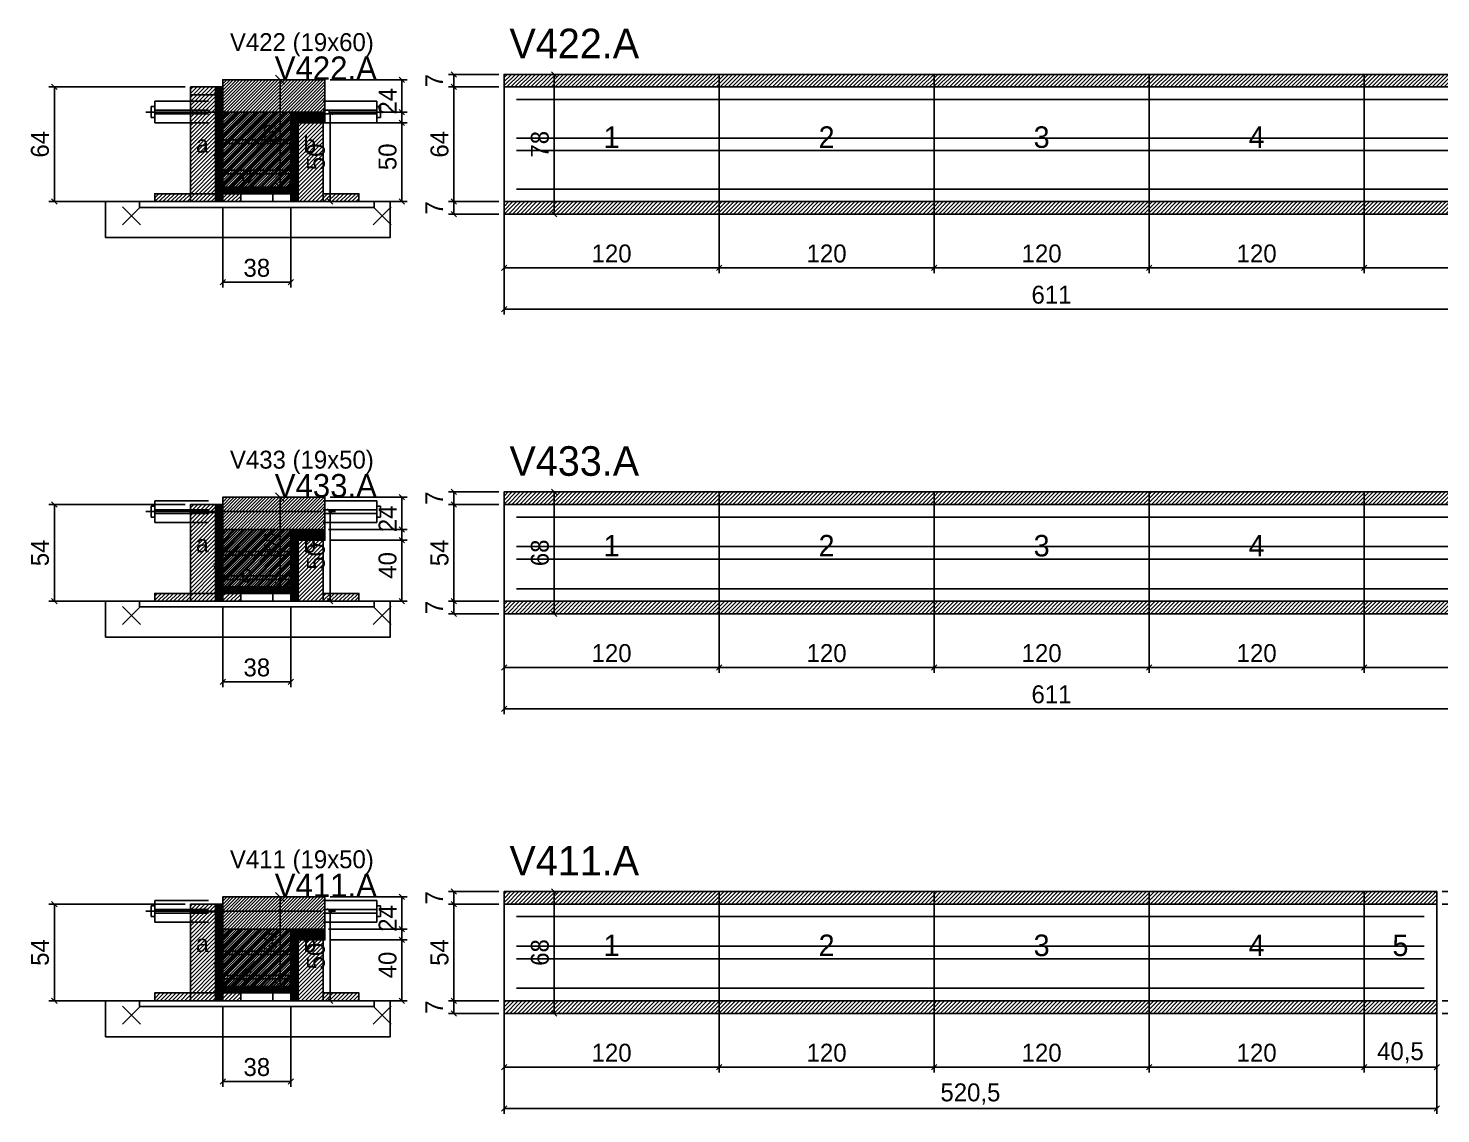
# Model space of a CAD drawing. Extents: x -9000 to 3070, y -11287 to 1250.
# Drawn here: x -69 to 720, y -5702 to -5096 of the extents above; entities that cross this region are included whole.
import ezdxf
from ezdxf.enums import TextEntityAlignment as Align

# ---------------------------------------------------------------- set-up
doc = ezdxf.new("R2010")
doc.units = 0
for name, color, linetype in [('5', 5, 'Continuous'), ('BARRA_ANCORAGEM', 126, 'Continuous'), ('barrote', 126, 'Continuous'), ('CONCRETO', 251, 'Continuous'), ('COTA', 241, 'Continuous'), ('Cota Seção (2x)', 241, 'Continuous'), ('detalhes', 7, 'Continuous'), ('Hachura', 251, 'Continuous'), ('HACHURACONCRETO', 251, 'Continuous'), ('Madeira', 126, 'Continuous'), ('NOMENCLATURA', 7, 'Continuous'), ('Painéis', 200, 'Continuous'), ('presilha', 224, 'Continuous'), ('SARR_2.2x7', 40, 'Continuous'), ('SARRAFO_2_2X7', 40, 'Continuous'), ('SCO-___-LAJ', 224, 'Continuous'), ('TENSOR', 224, 'Continuous'), ('Texto Seção', 7, 'Continuous')]:
    doc.layers.add(name, color=color, linetype=linetype)
doc.dimstyles.new('PAINEL', dxfattribs={"dimtxt": 10, "dimasz": 3, "dimexe": 3, "dimexo": 3, "dimgap": 3, "dimtad": 1, "dimblk": 'OBLIQUE', "dimblk1": 'OBLIQUE', "dimcen": 2.5, "dimclrd": 4, "dimclre": 4, "dimclrt": 240, "dimazin": 3, "dimtfac": 1, "dimtmove": 0, "dimatfit": 3})
doc.dimstyles.new('SECAO2X', dxfattribs={"dimtxt": 7, "dimasz": 5, "dimexe": 3, "dimexo": 3, "dimgap": 2, "dimtad": 3, "dimblk": 'OBLIQUE', "dimblk1": 'OBLIQUE', "dimcen": 2.5, "dimclrd": 4, "dimclre": 4, "dimclrt": 1, "dimazin": 3, "dimtfac": 1, "dimtmove": 0, "dimatfit": 3})

# ---------------------------------------------------------------- blocks, each defined once
blk = doc.blocks.new('PAR_ESQ')
for p, q in [((-1, -1), (1, 1)), ((-1, 1), (1, -1))]:
    blk.add_line(p, q)
blk = doc.blocks.new('PAR_FUNDO_ESQ')
for p, q in [((-1, -1), (1, 1)), ((-1, 1), (1, -1))]:
    blk.add_line(p, q)
blk = doc.blocks.new('PAR_FUNDO_DIR')
for p, q in [((-1, -1), (1, 1)), ((-1, 1), (1, -1))]:
    blk.add_line(p, q)
blk = doc.blocks.new('par_int_esq')
for p, q in [((-1, -1), (1, 1)), ((-1, 1), (1, -1))]:
    blk.add_line(p, q)
blk = doc.blocks.new('par_int_dir')
for p, q in [((-1, -1), (1, 1)), ((-1, 1), (1, -1))]:
    blk.add_line(p, q)
blk = doc.blocks.new('_OBLIQUE')
at = {"color": 0, "linetype": 'BYBLOCK'}
blk.add_line((-0.5, -0.5), (0.5, 0.5), dxfattribs=at)

msp = doc.modelspace()

# ---------------------------------------------------------------- hatches: boundary and pattern name
at = {"layer": 'COTA'}
h = msp.add_hatch(dxfattribs=at)
h.set_pattern_fill('ANSI31', scale=0.5)
h.paths.add_polyline_path([(197, -5129), (317, -5129), (317, -5122), (197, -5122)])
h = msp.add_hatch(dxfattribs=at)
h.set_pattern_fill('ANSI31', scale=0.5)
h.paths.add_polyline_path([(317, -5129), (437, -5129), (437, -5122), (317, -5122)])
h = msp.add_hatch(dxfattribs=at)
h.set_pattern_fill('ANSI31', scale=0.5)
h.paths.add_polyline_path([(437, -5129), (557, -5129), (557, -5122), (437, -5122)])
h = msp.add_hatch(dxfattribs=at)
h.set_pattern_fill('ANSI31', scale=0.5)
h.paths.add_polyline_path([(557, -5129), (677, -5129), (677, -5122), (557, -5122)])
h = msp.add_hatch(dxfattribs=at)
h.set_pattern_fill('ANSI31', scale=0.5)
h.paths.add_polyline_path([(677, -5129), (797, -5129), (797, -5122), (677, -5122)])
h = msp.add_hatch(dxfattribs=at)
h.set_pattern_fill('ANSI31', scale=0.4)
h.paths.add_polyline_path([(40, -5185), (40, -5125), (97, -5125), (97, -5149), (78, -5149), (78, -5185)])
h = msp.add_hatch(dxfattribs=at)
h.set_pattern_fill('ANSI31', scale=0.5)
h.paths.add_polyline_path([(197, -5200), (317, -5200), (317, -5193), (197, -5193)])
h = msp.add_hatch(dxfattribs=at)
h.set_pattern_fill('ANSI31', scale=0.5)
h.paths.add_polyline_path([(317, -5200), (437, -5200), (437, -5193), (317, -5193)])
h = msp.add_hatch(dxfattribs=at)
h.set_pattern_fill('ANSI31', scale=0.5)
h.paths.add_polyline_path([(437, -5200), (557, -5200), (557, -5193), (437, -5193)])
h = msp.add_hatch(dxfattribs=at)
h.set_pattern_fill('ANSI31', scale=0.5)
h.paths.add_polyline_path([(557, -5200), (677, -5200), (677, -5193), (557, -5193)])
h = msp.add_hatch(dxfattribs=at)
h.set_pattern_fill('ANSI31', scale=0.5)
h.paths.add_polyline_path([(677, -5200), (797, -5200), (797, -5193), (677, -5193)])
h = msp.add_hatch(dxfattribs=at)
h.set_pattern_fill('ANSI31', scale=0.4)
h.paths.add_polyline_path([(40, -5408), (40, -5358), (97, -5358), (97, -5382), (78, -5382), (78, -5408)])
h = msp.add_hatch(dxfattribs=at)
h.set_pattern_fill('ANSI31', scale=0.5)
h.paths.add_polyline_path([(197, -5362), (317, -5362), (317, -5355), (197, -5355)])
h = msp.add_hatch(dxfattribs=at)
h.set_pattern_fill('ANSI31', scale=0.5)
h.paths.add_polyline_path([(317, -5362), (437, -5362), (437, -5355), (317, -5355)])
h = msp.add_hatch(dxfattribs=at)
h.set_pattern_fill('ANSI31', scale=0.5)
h.paths.add_polyline_path([(437, -5362), (557, -5362), (557, -5355), (437, -5355)])
h = msp.add_hatch(dxfattribs=at)
h.set_pattern_fill('ANSI31', scale=0.5)
h.paths.add_polyline_path([(557, -5362), (677, -5362), (677, -5355), (557, -5355)])
h = msp.add_hatch(dxfattribs=at)
h.set_pattern_fill('ANSI31', scale=0.5)
h.paths.add_polyline_path([(677, -5362), (797, -5362), (797, -5355), (677, -5355)])
h = msp.add_hatch(dxfattribs=at)
h.set_pattern_fill('ANSI31', scale=0.5)
h.paths.add_polyline_path([(197, -5423), (317, -5423), (317, -5416), (197, -5416)])
h = msp.add_hatch(dxfattribs=at)
h.set_pattern_fill('ANSI31', scale=0.5)
h.paths.add_polyline_path([(317, -5423), (437, -5423), (437, -5416), (317, -5416)])
h = msp.add_hatch(dxfattribs=at)
h.set_pattern_fill('ANSI31', scale=0.5)
h.paths.add_polyline_path([(437, -5423), (557, -5423), (557, -5416), (437, -5416)])
h = msp.add_hatch(dxfattribs=at)
h.set_pattern_fill('ANSI31', scale=0.5)
h.paths.add_polyline_path([(557, -5423), (677, -5423), (677, -5416), (557, -5416)])
h = msp.add_hatch(dxfattribs=at)
h.set_pattern_fill('ANSI31', scale=0.5)
h.paths.add_polyline_path([(677, -5423), (797, -5423), (797, -5416), (677, -5416)])
h = msp.add_hatch(dxfattribs=at)
h.set_pattern_fill('ANSI31', scale=0.4)
h.paths.add_polyline_path([(40, -5631), (40, -5581), (97, -5581), (97, -5605), (78, -5605), (78, -5631)])
h = msp.add_hatch(dxfattribs=at)
h.set_pattern_fill('ANSI31', scale=0.5)
h.paths.add_polyline_path([(197, -5585), (317, -5585), (317, -5578), (197, -5578)])
h = msp.add_hatch(dxfattribs=at)
h.set_pattern_fill('ANSI31', scale=0.5)
h.paths.add_polyline_path([(317, -5585), (437, -5585), (437, -5578), (317, -5578)])
h = msp.add_hatch(dxfattribs=at)
h.set_pattern_fill('ANSI31', scale=0.5)
h.paths.add_polyline_path([(437, -5585), (557, -5585), (557, -5578), (437, -5578)])
h = msp.add_hatch(dxfattribs=at)
h.set_pattern_fill('ANSI31', scale=0.5)
h.paths.add_polyline_path([(557, -5585), (677, -5585), (677, -5578), (557, -5578)])
h = msp.add_hatch(dxfattribs=at)
h.set_pattern_fill('ANSI31', scale=0.5)
h.paths.add_polyline_path([(677, -5585), (717.5, -5585), (717.5, -5578), (677, -5578)])
h = msp.add_hatch(dxfattribs=at)
h.set_pattern_fill('ANSI31', scale=0.5)
h.paths.add_polyline_path([(197, -5646), (317, -5646), (317, -5639), (197, -5639)])
h = msp.add_hatch(dxfattribs=at)
h.set_pattern_fill('ANSI31', scale=0.5)
h.paths.add_polyline_path([(317, -5646), (437, -5646), (437, -5639), (317, -5639)])
h = msp.add_hatch(dxfattribs=at)
h.set_pattern_fill('ANSI31', scale=0.5)
h.paths.add_polyline_path([(437, -5646), (557, -5646), (557, -5639), (437, -5639)])
h = msp.add_hatch(dxfattribs=at)
h.set_pattern_fill('ANSI31', scale=0.5)
h.paths.add_polyline_path([(557, -5646), (677, -5646), (677, -5639), (557, -5639)])
h = msp.add_hatch(dxfattribs=at)
h.set_pattern_fill('ANSI31', scale=0.5)
h.paths.add_polyline_path([(677, -5646), (717.5, -5646), (717.5, -5639), (677, -5639)])
at = {"layer": 'Hachura'}
h = msp.add_hatch(dxfattribs=at)
h.set_pattern_fill('ANSI31', scale=0.5)
h.paths.add_polyline_path([(22, -5193), (36, -5193), (36, -5129), (22, -5129)])
h = msp.add_hatch(dxfattribs=at)
h.set_pattern_fill('ANSI31', scale=0.5)
h.paths.add_polyline_path([(22, -5133.4), (36, -5133.4), (36, -5129), (22, -5129)])
h = msp.add_hatch(dxfattribs=at)
h.set_pattern_fill('SOLID')
h.paths.add_polyline_path([(36, -5193), (40, -5193), (40, -5129), (36, -5129)])
h = msp.add_hatch(dxfattribs=at)
h.set_pattern_fill('SOLID')
h.paths.add_polyline_path([(78, -5193), (82, -5193), (82, -5143), (78, -5143)])
h = msp.add_hatch(dxfattribs=at)
h.set_pattern_fill('SOLID')
h.paths.add_polyline_path([(78, -5143), (97, -5143), (97, -5149), (78, -5149)])
h = msp.add_hatch(dxfattribs=at)
h.set_pattern_fill('ANSI31', scale=0.5)
h.paths.add_polyline_path([(82, -5193), (96, -5193), (96, -5143), (82, -5143)])
h = msp.add_hatch(dxfattribs=at)
h.set_pattern_fill('ANSI31', scale=0.5)
h.paths.add_polyline_path([(82, -5147.4), (96, -5147.4), (96, -5143), (82, -5143)])
h = msp.add_hatch(dxfattribs=at)
h.set_pattern_fill('SOLID')
h.paths.add_polyline_path([(40, -5188.6), (78, -5188.6), (78, -5185), (40, -5185)])
h = msp.add_hatch(dxfattribs=at)
h.set_pattern_fill('ANSI31', scale=0.5)
h.paths.add_polyline_path([(2, -5193), (22, -5193), (22, -5188.6), (2, -5188.6)])
h = msp.add_hatch(dxfattribs=at)
h.set_pattern_fill('ANSI31', scale=0.5)
h.paths.add_polyline_path([(40, -5193), (50, -5193), (50, -5188.6), (40, -5188.6)])
h = msp.add_hatch(dxfattribs=at)
h.set_pattern_fill('ANSI31', scale=0.5)
h.paths.add_polyline_path([(96, -5193), (116, -5193), (116, -5188.6), (96, -5188.6)])
h = msp.add_hatch(dxfattribs=at)
h.set_pattern_fill('ANSI31', scale=0.5)
h.paths.add_polyline_path([(22, -5416), (36, -5416), (36, -5362), (22, -5362)])
h = msp.add_hatch(dxfattribs=at)
h.set_pattern_fill('ANSI31', scale=0.5)
h.paths.add_polyline_path([(22, -5366.4), (36, -5366.4), (36, -5362), (22, -5362)])
h = msp.add_hatch(dxfattribs=at)
h.set_pattern_fill('SOLID')
h.paths.add_polyline_path([(36, -5416), (40, -5416), (40, -5362), (36, -5362)])
h = msp.add_hatch(dxfattribs=at)
h.set_pattern_fill('SOLID')
h.paths.add_polyline_path([(78, -5416), (82, -5416), (82, -5376), (78, -5376)])
h = msp.add_hatch(dxfattribs=at)
h.set_pattern_fill('SOLID')
h.paths.add_polyline_path([(78, -5376), (97, -5376), (97, -5382), (78, -5382)])
h = msp.add_hatch(dxfattribs=at)
h.set_pattern_fill('ANSI31', scale=0.5)
h.paths.add_polyline_path([(82, -5416), (96, -5416), (96, -5376), (82, -5376)])
h = msp.add_hatch(dxfattribs=at)
h.set_pattern_fill('ANSI31', scale=0.5)
h.paths.add_polyline_path([(82, -5380.4), (96, -5380.4), (96, -5376), (82, -5376)])
h = msp.add_hatch(dxfattribs=at)
h.set_pattern_fill('ANSI31', scale=0.5)
h.paths.add_polyline_path([(2, -5416), (22, -5416), (22, -5411.6), (2, -5411.6)])
h = msp.add_hatch(dxfattribs=at)
h.set_pattern_fill('SOLID')
h.paths.add_polyline_path([(40, -5411.6), (78, -5411.6), (78, -5408), (40, -5408)])
h = msp.add_hatch(dxfattribs=at)
h.set_pattern_fill('ANSI31', scale=0.5)
h.paths.add_polyline_path([(40, -5416), (50, -5416), (50, -5411.6), (40, -5411.6)])
h = msp.add_hatch(dxfattribs=at)
h.set_pattern_fill('ANSI31', scale=0.5)
h.paths.add_polyline_path([(96, -5416), (116, -5416), (116, -5411.6), (96, -5411.6)])
h = msp.add_hatch(dxfattribs=at)
h.set_pattern_fill('ANSI31', scale=0.5)
h.paths.add_polyline_path([(22, -5639), (36, -5639), (36, -5585), (22, -5585)])
h = msp.add_hatch(dxfattribs=at)
h.set_pattern_fill('ANSI31', scale=0.5)
h.paths.add_polyline_path([(22, -5589.4), (36, -5589.4), (36, -5585), (22, -5585)])
h = msp.add_hatch(dxfattribs=at)
h.set_pattern_fill('SOLID')
h.paths.add_polyline_path([(36, -5639), (40, -5639), (40, -5585), (36, -5585)])
h = msp.add_hatch(dxfattribs=at)
h.set_pattern_fill('SOLID')
h.paths.add_polyline_path([(78, -5639), (82, -5639), (82, -5599), (78, -5599)])
h = msp.add_hatch(dxfattribs=at)
h.set_pattern_fill('SOLID')
h.paths.add_polyline_path([(78, -5599), (97, -5599), (97, -5605), (78, -5605)])
h = msp.add_hatch(dxfattribs=at)
h.set_pattern_fill('ANSI31', scale=0.5)
h.paths.add_polyline_path([(82, -5639), (96, -5639), (96, -5599), (82, -5599)])
h = msp.add_hatch(dxfattribs=at)
h.set_pattern_fill('ANSI31', scale=0.5)
h.paths.add_polyline_path([(82, -5603.4), (96, -5603.4), (96, -5599), (82, -5599)])
h = msp.add_hatch(dxfattribs=at)
h.set_pattern_fill('ANSI31', scale=0.5)
h.paths.add_polyline_path([(2, -5639), (22, -5639), (22, -5634.6), (2, -5634.6)])
h = msp.add_hatch(dxfattribs=at)
h.set_pattern_fill('SOLID')
h.paths.add_polyline_path([(40, -5634.6), (78, -5634.6), (78, -5631), (40, -5631)])
h = msp.add_hatch(dxfattribs=at)
h.set_pattern_fill('ANSI31', scale=0.5)
h.paths.add_polyline_path([(40, -5639), (50, -5639), (50, -5634.6), (40, -5634.6)])
h = msp.add_hatch(dxfattribs=at)
h.set_pattern_fill('ANSI31', scale=0.5)
h.paths.add_polyline_path([(96, -5639), (116, -5639), (116, -5634.6), (96, -5634.6)])
at = {"layer": 'HACHURACONCRETO'}
h = msp.add_hatch(dxfattribs=at)
h.set_pattern_fill('ANSI31', scale=0.3)
h.paths.add_polyline_path([(40, -5188.6), (78, -5188.6), (78, -5143), (40, -5143)])
h = msp.add_hatch(dxfattribs=at)
h.set_pattern_fill('ANSI31', scale=0.3)
h.paths.add_polyline_path([(40, -5411.6), (78, -5411.6), (78, -5376), (40, -5376)])
h = msp.add_hatch(dxfattribs=at)
h.set_pattern_fill('ANSI31', scale=0.3)
h.paths.add_polyline_path([(40, -5634.6), (78, -5634.6), (78, -5599), (40, -5599)])

# ---------------------------------------------------------------- linework, layer by layer
for p, q in [((2, -5137), (32, -5137)), ((2, -5137), (2, -5149)), ((96, -5137), (126, -5137)), ((126, -5137), (126, -5149)), ((0, -5140), (0, -5146)), ((2, -5140), (0, -5140)), ((2, -5146), (0, -5146)), ((2, -5142), (32, -5142)), ((2, -5144), (32, -5144)), ((96, -5142), (126, -5142)), ((96, -5144), (126, -5144)), ((126, -5140), (128, -5140)), ((126, -5146), (128, -5146)), ((128, -5140), (128, -5146)), ((2, -5149), (32, -5149)), ((96, -5149), (126, -5149)), ((2, -5360), (32, -5360)), ((2, -5360), (2, -5372)), ((96, -5360), (126, -5360)), ((126, -5360), (126, -5372)), ((0, -5363), (0, -5369)), ((2, -5363), (0, -5363)), ((2, -5365), (32, -5365)), ((2, -5367), (32, -5367)), ((96, -5365), (126, -5365)), ((96, -5367), (126, -5367)), ((126, -5363), (128, -5363)), ((128, -5363), (128, -5369)), ((2, -5369), (0, -5369)), ((2, -5372), (32, -5372)), ((96, -5372), (126, -5372)), ((126, -5369), (128, -5369)), ((0, -5586), (0, -5592)), ((2, -5586), (0, -5586)), ((2, -5583), (32, -5583)), ((2, -5583), (2, -5595)), ((2, -5588), (32, -5588)), ((96, -5583), (126, -5583)), ((96, -5588), (126, -5588)), ((126, -5583), (126, -5595)), ((126, -5586), (128, -5586)), ((128, -5586), (128, -5592)), ((2, -5592), (0, -5592)), ((2, -5590), (32, -5590)), ((2, -5595), (32, -5595)), ((96, -5590), (126, -5590)), ((96, -5595), (126, -5595)), ((126, -5592), (128, -5592))]:
    msp.add_line(p, q)
at = {"layer": 'BARRA_ANCORAGEM'}
for p, q in [((40, -5158.5), (78, -5158.5)), ((40, -5160.5), (40, -5158.5)), ((40, -5160.5), (78, -5160.5)), ((78, -5160.5), (78, -5158.5)), ((40, -5175.5), (78, -5175.5)), ((40, -5177.5), (40, -5175.5)), ((40, -5177.5), (78, -5177.5)), ((78, -5177.5), (78, -5175.5)), ((40, -5388.2), (78, -5388.2)), ((40, -5390.2), (40, -5388.2)), ((40, -5390.2), (78, -5390.2)), ((78, -5390.2), (78, -5388.2)), ((40, -5401.8), (78, -5401.8)), ((40, -5403.8), (40, -5401.8)), ((40, -5403.8), (78, -5403.8)), ((78, -5403.8), (78, -5401.8)), ((40, -5611.2), (78, -5611.2)), ((40, -5613.2), (40, -5611.2)), ((78, -5613.2), (78, -5611.2)), ((40, -5613.2), (78, -5613.2)), ((40, -5624.8), (78, -5624.8)), ((40, -5626.8), (40, -5624.8)), ((40, -5626.8), (78, -5626.8)), ((78, -5626.8), (78, -5624.8))]:
    msp.add_line(p, q, dxfattribs=at)
at = {"layer": 'barrote'}
for points in [[(-25.5, -5213), (133.5, -5213), (133.5, -5193), (-25.5, -5193)], [(-25.5, -5436), (133.5, -5436), (133.5, -5416), (-25.5, -5416)], [(-25.5, -5659), (133.5, -5659), (133.5, -5639), (-25.5, -5639)]]:
    msp.add_lwpolyline(points, close=True, dxfattribs=at)
at = {"layer": 'CONCRETO'}
for points in [[(40, -5185), (40, -5125), (97, -5125), (97, -5149), (78, -5149), (78, -5185)], [(40, -5408), (40, -5358), (97, -5358), (97, -5382), (78, -5382), (78, -5408)], [(40, -5631), (40, -5581), (97, -5581), (97, -5605), (78, -5605), (78, -5631)]]:
    msp.add_lwpolyline(points, close=True, dxfattribs=at)
at = {"layer": 'HACHURACONCRETO'}
for points in [[(40, -5188.6), (78, -5188.6), (78, -5143), (40, -5143)], [(40, -5411.6), (78, -5411.6), (78, -5376), (40, -5376)], [(40, -5634.6), (78, -5634.6), (78, -5599), (40, -5599)]]:
    msp.add_lwpolyline(points, close=True, dxfattribs=at)
at = {"layer": 'Madeira'}
for points in [[(22, -5193), (36, -5193), (36, -5129), (22, -5129)], [(22, -5133.4), (36, -5133.4), (36, -5129), (22, -5129)], [(82, -5193), (96, -5193), (96, -5143), (82, -5143)], [(82, -5147.4), (96, -5147.4), (96, -5143), (82, -5143)], [(2, -5193), (22, -5193), (22, -5188.6), (2, -5188.6)], [(22, -5193), (36, -5193), (36, -5188.6), (22, -5188.6)], [(40, -5193), (50, -5193), (50, -5188.6), (40, -5188.6)], [(68, -5193), (78, -5193), (78, -5188.6), (68, -5188.6)], [(96, -5193), (116, -5193), (116, -5188.6), (96, -5188.6)], [(22, -5416), (36, -5416), (36, -5362), (22, -5362)], [(22, -5366.4), (36, -5366.4), (36, -5362), (22, -5362)], [(82, -5416), (96, -5416), (96, -5376), (82, -5376)], [(82, -5380.4), (96, -5380.4), (96, -5376), (82, -5376)], [(2, -5416), (22, -5416), (22, -5411.6), (2, -5411.6)], [(22, -5416), (36, -5416), (36, -5411.6), (22, -5411.6)], [(40, -5416), (50, -5416), (50, -5411.6), (40, -5411.6)], [(68, -5416), (78, -5416), (78, -5411.6), (68, -5411.6)], [(96, -5416), (116, -5416), (116, -5411.6), (96, -5411.6)], [(22, -5639), (36, -5639), (36, -5585), (22, -5585)], [(22, -5589.4), (36, -5589.4), (36, -5585), (22, -5585)], [(82, -5639), (96, -5639), (96, -5599), (82, -5599)], [(82, -5603.4), (96, -5603.4), (96, -5599), (82, -5599)], [(2, -5639), (22, -5639), (22, -5634.6), (2, -5634.6)], [(22, -5639), (36, -5639), (36, -5634.6), (22, -5634.6)], [(40, -5639), (50, -5639), (50, -5634.6), (40, -5634.6)], [(68, -5639), (78, -5639), (78, -5634.6), (68, -5634.6)], [(96, -5639), (116, -5639), (116, -5634.6), (96, -5634.6)]]:
    msp.add_lwpolyline(points, close=True, dxfattribs=at)
at = {"layer": 'Painéis'}
for p, q in [((197, -5129), (317, -5129)), ((197, -5193), (197, -5129)), ((317, -5193), (317, -5129)), ((317, -5193), (317, -5129)), ((317, -5129), (437, -5129)), ((317, -5193), (317, -5129)), ((437, -5193), (437, -5129)), ((437, -5193), (437, -5129)), ((437, -5129), (557, -5129)), ((437, -5193), (437, -5129)), ((557, -5193), (557, -5129)), ((557, -5193), (557, -5129)), ((557, -5129), (677, -5129)), ((557, -5193), (557, -5129)), ((677, -5193), (677, -5129)), ((677, -5193), (677, -5129)), ((677, -5129), (797, -5129)), ((677, -5193), (677, -5129)), ((197, -5193), (317, -5193)), ((317, -5193), (437, -5193)), ((437, -5193), (557, -5193)), ((557, -5193), (677, -5193)), ((677, -5193), (797, -5193)), ((197, -5362), (317, -5362)), ((197, -5416), (197, -5362)), ((317, -5416), (317, -5362)), ((317, -5416), (317, -5362)), ((317, -5362), (437, -5362)), ((317, -5416), (317, -5362)), ((437, -5416), (437, -5362)), ((437, -5416), (437, -5362)), ((437, -5362), (557, -5362)), ((437, -5416), (437, -5362)), ((557, -5416), (557, -5362)), ((557, -5416), (557, -5362)), ((557, -5362), (677, -5362)), ((557, -5416), (557, -5362)), ((677, -5416), (677, -5362)), ((677, -5416), (677, -5362)), ((677, -5362), (797, -5362)), ((677, -5416), (677, -5362)), ((197, -5416), (317, -5416)), ((317, -5416), (437, -5416)), ((437, -5416), (557, -5416)), ((557, -5416), (677, -5416)), ((677, -5416), (797, -5416)), ((197, -5585), (317, -5585)), ((197, -5639), (197, -5585)), ((317, -5639), (317, -5585)), ((317, -5639), (317, -5585)), ((317, -5585), (437, -5585)), ((317, -5639), (317, -5585)), ((437, -5639), (437, -5585)), ((437, -5639), (437, -5585)), ((437, -5585), (557, -5585)), ((437, -5639), (437, -5585)), ((557, -5639), (557, -5585)), ((557, -5639), (557, -5585)), ((557, -5585), (677, -5585)), ((557, -5639), (557, -5585)), ((677, -5639), (677, -5585)), ((677, -5639), (677, -5585)), ((677, -5585), (717.5, -5585)), ((677, -5639), (677, -5585)), ((717.5, -5639), (717.5, -5585)), ((197, -5639), (317, -5639)), ((317, -5639), (437, -5639)), ((437, -5639), (557, -5639)), ((557, -5639), (677, -5639)), ((677, -5639), (717.5, -5639))]:
    msp.add_line(p, q, dxfattribs=at)
for points in [[(36, -5193), (40, -5193), (40, -5129), (36, -5129)], [(78, -5193), (82, -5193), (82, -5143), (78, -5143)], [(78, -5143), (97, -5143), (97, -5149), (78, -5149)], [(40, -5188.6), (78, -5188.6), (78, -5185), (40, -5185)], [(36, -5416), (40, -5416), (40, -5362), (36, -5362)], [(78, -5416), (82, -5416), (82, -5376), (78, -5376)], [(78, -5376), (97, -5376), (97, -5382), (78, -5382)], [(40, -5411.6), (78, -5411.6), (78, -5408), (40, -5408)], [(36, -5639), (40, -5639), (40, -5585), (36, -5585)], [(78, -5639), (82, -5639), (82, -5599), (78, -5599)], [(78, -5599), (97, -5599), (97, -5605), (78, -5605)], [(40, -5634.6), (78, -5634.6), (78, -5631), (40, -5631)]]:
    msp.add_lwpolyline(points, close=True, dxfattribs=at)
at = {"layer": 'presilha'}
for p, q in [((-16, -5206), (-6, -5196)), ((-16, -5196), (-6, -5206)), ((124, -5206), (134, -5196)), ((124, -5196), (134, -5206)), ((-16, -5429), (-6, -5419)), ((-16, -5419), (-6, -5429)), ((124, -5429), (134, -5419)), ((124, -5419), (134, -5429)), ((-16, -5652), (-6, -5642)), ((-16, -5642), (-6, -5652)), ((124, -5652), (134, -5642)), ((124, -5642), (134, -5652))]:
    msp.add_line(p, q, dxfattribs=at)
at = {"layer": 'SARR_2.2x7'}
for points in [[(204, -5136), (317, -5136)], [(204, -5136), (317, -5136)], [(317, -5136), (437, -5136)], [(317, -5136), (437, -5136)], [(437, -5136), (557, -5136)], [(437, -5136), (557, -5136)], [(557, -5136), (677, -5136)], [(557, -5136), (677, -5136)], [(677, -5136), (797, -5136)], [(677, -5136), (797, -5136)], [(204, -5157.5), (317, -5157.5)], [(204, -5157.5), (317, -5157.5)], [(317, -5157.5), (437, -5157.5)], [(317, -5157.5), (437, -5157.5)], [(437, -5157.5), (557, -5157.5)], [(437, -5157.5), (557, -5157.5)], [(557, -5157.5), (677, -5157.5)], [(557, -5157.5), (677, -5157.5)], [(677, -5157.5), (797, -5157.5)], [(677, -5157.5), (797, -5157.5)], [(204, -5164.5), (317, -5164.5)], [(204, -5164.5), (317, -5164.5)], [(317, -5164.5), (437, -5164.5)], [(317, -5164.5), (437, -5164.5)], [(437, -5164.5), (557, -5164.5)], [(437, -5164.5), (557, -5164.5)], [(557, -5164.5), (677, -5164.5)], [(557, -5164.5), (677, -5164.5)], [(677, -5164.5), (797, -5164.5)], [(677, -5164.5), (797, -5164.5)], [(204, -5186), (317, -5186)], [(204, -5186), (317, -5186)], [(317, -5186), (437, -5186)], [(317, -5186), (437, -5186)], [(437, -5186), (557, -5186)], [(437, -5186), (557, -5186)], [(557, -5186), (677, -5186)], [(557, -5186), (677, -5186)], [(677, -5186), (797, -5186)], [(677, -5186), (797, -5186)], [(204, -5369), (317, -5369)], [(204, -5369), (317, -5369)], [(317, -5369), (437, -5369)], [(317, -5369), (437, -5369)], [(437, -5369), (557, -5369)], [(437, -5369), (557, -5369)], [(557, -5369), (677, -5369)], [(557, -5369), (677, -5369)], [(677, -5369), (797, -5369)], [(677, -5369), (797, -5369)], [(204, -5385.5), (317, -5385.5)], [(204, -5385.5), (317, -5385.5)], [(317, -5385.5), (437, -5385.5)], [(317, -5385.5), (437, -5385.5)], [(437, -5385.5), (557, -5385.5)], [(437, -5385.5), (557, -5385.5)], [(557, -5385.5), (677, -5385.5)], [(557, -5385.5), (677, -5385.5)], [(677, -5385.5), (797, -5385.5)], [(677, -5385.5), (797, -5385.5)], [(204, -5392.5), (317, -5392.5)], [(204, -5392.5), (317, -5392.5)], [(317, -5392.5), (437, -5392.5)], [(317, -5392.5), (437, -5392.5)], [(437, -5392.5), (557, -5392.5)], [(437, -5392.5), (557, -5392.5)], [(557, -5392.5), (677, -5392.5)], [(557, -5392.5), (677, -5392.5)], [(677, -5392.5), (797, -5392.5)], [(677, -5392.5), (797, -5392.5)], [(204, -5409), (317, -5409)], [(204, -5409), (317, -5409)], [(317, -5409), (437, -5409)], [(317, -5409), (437, -5409)], [(437, -5409), (557, -5409)], [(437, -5409), (557, -5409)], [(557, -5409), (677, -5409)], [(557, -5409), (677, -5409)], [(677, -5409), (797, -5409)], [(677, -5409), (797, -5409)], [(204, -5592), (317, -5592)], [(204, -5592), (317, -5592)], [(317, -5592), (437, -5592)], [(317, -5592), (437, -5592)], [(437, -5592), (557, -5592)], [(437, -5592), (557, -5592)], [(557, -5592), (677, -5592)], [(557, -5592), (677, -5592)], [(677, -5592), (710.5, -5592)], [(677, -5592), (710.5, -5592)], [(204, -5608.5), (317, -5608.5)], [(204, -5608.5), (317, -5608.5)], [(317, -5608.5), (437, -5608.5)], [(317, -5608.5), (437, -5608.5)], [(437, -5608.5), (557, -5608.5)], [(437, -5608.5), (557, -5608.5)], [(557, -5608.5), (677, -5608.5)], [(557, -5608.5), (677, -5608.5)], [(677, -5608.5), (710.5, -5608.5)], [(677, -5608.5), (710.5, -5608.5)], [(204, -5615.5), (317, -5615.5)], [(204, -5615.5), (317, -5615.5)], [(317, -5615.5), (437, -5615.5)], [(317, -5615.5), (437, -5615.5)], [(437, -5615.5), (557, -5615.5)], [(437, -5615.5), (557, -5615.5)], [(557, -5615.5), (677, -5615.5)], [(557, -5615.5), (677, -5615.5)], [(677, -5615.5), (710.5, -5615.5)], [(677, -5615.5), (710.5, -5615.5)], [(204, -5632), (317, -5632)], [(204, -5632), (317, -5632)], [(317, -5632), (437, -5632)], [(317, -5632), (437, -5632)], [(437, -5632), (557, -5632)], [(437, -5632), (557, -5632)], [(557, -5632), (677, -5632)], [(557, -5632), (677, -5632)], [(677, -5632), (710.5, -5632)], [(677, -5632), (710.5, -5632)]]:
    msp.add_lwpolyline(points, dxfattribs=at)
at = {"layer": 'SARRAFO_2_2X7'}
for p, q in [((36, -5138.2), (36, -5133.8)), ((36, -5133.8), (40, -5133.8)), ((36, -5138.2), (40, -5138.2)), ((40, -5138.2), (40, -5133.8)), ((36, -5159.7), (36, -5155.3)), ((36, -5155.3), (40, -5155.3)), ((40, -5159.7), (40, -5155.3)), ((78, -5152.2), (78, -5147.8)), ((78, -5147.8), (82, -5147.8)), ((78, -5152.2), (82, -5152.2)), ((82, -5152.2), (82, -5147.8)), ((36, -5159.7), (40, -5159.7)), ((36, -5166.7), (36, -5162.3)), ((36, -5162.3), (40, -5162.3)), ((40, -5166.7), (40, -5162.3)), ((78, -5166.7), (78, -5162.3)), ((78, -5162.3), (82, -5162.3)), ((82, -5166.7), (82, -5162.3)), ((36, -5166.7), (40, -5166.7)), ((78, -5166.7), (82, -5166.7)), ((78, -5173.7), (78, -5169.3)), ((78, -5169.3), (82, -5169.3)), ((82, -5173.7), (82, -5169.3)), ((78, -5173.7), (82, -5173.7)), ((36, -5188.2), (36, -5183.8)), ((36, -5183.8), (40, -5183.8)), ((40, -5188.2), (40, -5183.8)), ((78, -5188.2), (78, -5183.8)), ((78, -5183.8), (82, -5183.8)), ((82, -5188.2), (82, -5183.8)), ((36, -5188.2), (40, -5188.2)), ((78, -5188.2), (82, -5188.2)), ((36, -5371.2), (36, -5366.8)), ((36, -5366.8), (40, -5366.8)), ((40, -5371.2), (40, -5366.8)), ((36, -5371.2), (40, -5371.2)), ((36, -5387.7), (36, -5383.3)), ((36, -5383.3), (40, -5383.3)), ((40, -5387.7), (40, -5383.3)), ((78, -5385.2), (78, -5380.8)), ((78, -5380.8), (82, -5380.8)), ((82, -5385.2), (82, -5380.8)), ((36, -5387.7), (40, -5387.7)), ((36, -5394.7), (36, -5390.3)), ((36, -5390.3), (40, -5390.3)), ((40, -5394.7), (40, -5390.3)), ((78, -5385.2), (82, -5385.2)), ((78, -5394.7), (78, -5390.3)), ((78, -5390.3), (82, -5390.3)), ((82, -5394.7), (82, -5390.3)), ((36, -5394.7), (40, -5394.7)), ((78, -5394.7), (82, -5394.7)), ((78, -5401.7), (78, -5397.3)), ((78, -5397.3), (82, -5397.3)), ((82, -5401.7), (82, -5397.3)), ((36, -5411.2), (36, -5406.8)), ((36, -5406.8), (40, -5406.8)), ((40, -5411.2), (40, -5406.8)), ((78, -5401.7), (82, -5401.7)), ((78, -5411.2), (78, -5406.8)), ((78, -5406.8), (82, -5406.8)), ((82, -5411.2), (82, -5406.8)), ((36, -5411.2), (40, -5411.2)), ((78, -5411.2), (82, -5411.2)), ((36, -5594.2), (36, -5589.8)), ((36, -5589.8), (40, -5589.8)), ((36, -5594.2), (40, -5594.2)), ((40, -5594.2), (40, -5589.8)), ((78, -5608.2), (78, -5603.8)), ((78, -5603.8), (82, -5603.8)), ((82, -5608.2), (82, -5603.8)), ((36, -5610.7), (36, -5606.3)), ((36, -5606.3), (40, -5606.3)), ((36, -5610.7), (40, -5610.7)), ((40, -5610.7), (40, -5606.3)), ((78, -5608.2), (82, -5608.2)), ((36, -5617.7), (36, -5613.3)), ((36, -5613.3), (40, -5613.3)), ((36, -5617.7), (40, -5617.7)), ((40, -5617.7), (40, -5613.3)), ((78, -5617.7), (78, -5613.3)), ((78, -5613.3), (82, -5613.3)), ((78, -5617.7), (82, -5617.7)), ((78, -5624.7), (78, -5620.3)), ((78, -5620.3), (82, -5620.3)), ((82, -5617.7), (82, -5613.3)), ((82, -5624.7), (82, -5620.3)), ((78, -5624.7), (82, -5624.7)), ((36, -5634.2), (36, -5629.8)), ((36, -5629.8), (40, -5629.8)), ((36, -5634.2), (40, -5634.2)), ((40, -5634.2), (40, -5629.8)), ((78, -5634.2), (78, -5629.8)), ((78, -5629.8), (82, -5629.8)), ((78, -5634.2), (82, -5634.2)), ((82, -5634.2), (82, -5629.8))]:
    msp.add_line(p, q, dxfattribs=at)
at = {"layer": 'SCO-___-LAJ'}
for points in [[(197, -5129), (317, -5129), (317, -5122), (197, -5122)], [(317, -5129), (437, -5129), (437, -5122), (317, -5122)], [(437, -5129), (557, -5129), (557, -5122), (437, -5122)], [(557, -5129), (677, -5129), (677, -5122), (557, -5122)], [(677, -5129), (797, -5129), (797, -5122), (677, -5122)], [(-6.5, -5196.2), (124.5, -5196.2), (124.5, -5193), (-6.5, -5193)], [(197, -5200), (317, -5200), (317, -5193), (197, -5193)], [(317, -5200), (437, -5200), (437, -5193), (317, -5193)], [(437, -5200), (557, -5200), (557, -5193), (437, -5193)], [(557, -5200), (677, -5200), (677, -5193), (557, -5193)], [(677, -5200), (797, -5200), (797, -5193), (677, -5193)], [(197, -5362), (317, -5362), (317, -5355), (197, -5355)], [(317, -5362), (437, -5362), (437, -5355), (317, -5355)], [(437, -5362), (557, -5362), (557, -5355), (437, -5355)], [(557, -5362), (677, -5362), (677, -5355), (557, -5355)], [(677, -5362), (797, -5362), (797, -5355), (677, -5355)], [(-6.5, -5419.2), (124.5, -5419.2), (124.5, -5416), (-6.5, -5416)], [(197, -5423), (317, -5423), (317, -5416), (197, -5416)], [(317, -5423), (437, -5423), (437, -5416), (317, -5416)], [(437, -5423), (557, -5423), (557, -5416), (437, -5416)], [(557, -5423), (677, -5423), (677, -5416), (557, -5416)], [(677, -5423), (797, -5423), (797, -5416), (677, -5416)], [(197, -5585), (317, -5585), (317, -5578), (197, -5578)], [(317, -5585), (437, -5585), (437, -5578), (317, -5578)], [(437, -5585), (557, -5585), (557, -5578), (437, -5578)], [(557, -5585), (677, -5585), (677, -5578), (557, -5578)], [(677, -5585), (717.5, -5585), (717.5, -5578), (677, -5578)], [(-6.5, -5642.2), (124.5, -5642.2), (124.5, -5639), (-6.5, -5639)], [(197, -5646), (317, -5646), (317, -5639), (197, -5639)], [(317, -5646), (437, -5646), (437, -5639), (317, -5639)], [(437, -5646), (557, -5646), (557, -5639), (437, -5639)], [(557, -5646), (677, -5646), (677, -5639), (557, -5639)], [(677, -5646), (717.5, -5646), (717.5, -5639), (677, -5639)]]:
    msp.add_lwpolyline(points, close=True, dxfattribs=at)
at = {"layer": 'TENSOR'}
for p, q in [((-3, -5143), (95, -5143)), ((-3, -5366), (95, -5366)), ((-3, -5589), (95, -5589))]:
    msp.add_line(p, q, dxfattribs=at)

# ---------------------------------------------------------------- block references
at = {"layer": 'Painéis'}
for name, p in [('par_int_esq', (40, -5158)), ('par_int_dir', (78, -5158)), ('PAR_ESQ', (36, -5168)), ('PAR_FUNDO_ESQ', (40, -5183)), ('PAR_FUNDO_DIR', (78, -5183)), ('par_int_esq', (40, -5386)), ('par_int_dir', (78, -5386)), ('PAR_ESQ', (36, -5396)), ('PAR_FUNDO_ESQ', (40, -5406)), ('PAR_FUNDO_DIR', (78, -5406)), ('par_int_esq', (40, -5609)), ('par_int_dir', (78, -5609)), ('PAR_ESQ', (36, -5619)), ('PAR_FUNDO_ESQ', (40, -5629)), ('PAR_FUNDO_DIR', (78, -5629))]:
    msp.add_blockref(name, p, dxfattribs=at)

# ---------------------------------------------------------------- texts
at = {"layer": '5'}
for s, p in [('1', (257, -5157)), ('2', (377, -5157)), ('3', (497, -5157)), ('4', (617, -5157)), ('1', (257, -5385)), ('2', (377, -5385)), ('3', (497, -5385)), ('4', (617, -5385)), ('1', (257, -5608)), ('2', (377, -5608)), ('3', (497, -5608)), ('4', (617, -5608)), ('5', (697.25, -5608))]:
    msp.add_text(s, height=12, dxfattribs=at).set_placement(p, align=Align.MIDDLE_CENTER)
at = {"layer": 'detalhes'}
for s, p in [('a', (25, -5165.7)), ('b', (85, -5165.7)), ('c', (50, -5182.5)), ('a', (25, -5388.7)), ('b', (85, -5388.7)), ('c', (50, -5405.5)), ('a', (25, -5611.7)), ('b', (85, -5611.7)), ('c', (50, -5628.5))]:
    msp.add_text(s, height=9.6, dxfattribs=at).set_placement(p)
at = {"layer": 'NOMENCLATURA'}
for s, p in [('V422.A', (200, -5113)), ('V433.A', (200, -5346)), ('V411.A', (200, -5569))]:
    msp.add_text(s, height=16.5, dxfattribs=at).set_placement(p)
at = {"layer": 'Texto Seção'}
for s, height, p in [('V422 (19x60)', 10, (44, -5109)), ('V422.A', 13, (69, -5125)), ('V433 (19x50)', 10, (44, -5342)), ('V433.A', 13, (69, -5358)), ('V411 (19x50)', 10, (44, -5565)), ('V411.A', 13, (69, -5581))]:
    msp.add_text(s, height=height, dxfattribs=at).set_placement(p)

# ---------------------------------------------------------------- dimensions: what is measured, and where the dimension line sits
at = {"layer": 'COTA'}
for base, p1, p2 in [((140, -5149), (97, -5149), (97, -5125)), ((169, -5129), (197, -5129), (197, -5122)), ((225, -5200), (197, -5200), (197, -5122)), ((-54, -5193), (2, -5193), (22, -5129)), ((169, -5193), (197, -5193), (197, -5129)), ((100, -5193), (96, -5193), (96, -5143)), ((140, -5193), (96, -5193), (96, -5143)), ((169, -5200), (197, -5200), (197, -5193)), ((-54, -5416), (2, -5416), (22, -5362)), ((140, -5382), (97, -5382), (97, -5358)), ((169, -5362), (197, -5362), (197, -5355)), ((169, -5416), (197, -5416), (197, -5362)), ((225, -5423), (197, -5423), (197, -5355)), ((100, -5416), (96, -5416), (96, -5366)), ((140, -5416), (96, -5416), (96, -5376)), ((169, -5423), (197, -5423), (197, -5416)), ((140, -5605), (97, -5605), (97, -5581)), ((169, -5585), (197, -5585), (197, -5578)), ((225, -5646), (197, -5646), (197, -5578)), ((745.5, -5646), (717.5, -5646), (717.5, -5578)), ((745.5, -5585), (717.5, -5585), (717.5, -5578)), ((-54, -5639), (2, -5639), (22, -5585)), ((100, -5639), (96, -5639), (96, -5589)), ((169, -5639), (197, -5639), (197, -5585)), ((745.5, -5639), (717.5, -5639), (717.5, -5585)), ((140, -5639), (96, -5639), (96, -5599)), ((169, -5646), (197, -5646), (197, -5639)), ((745.5, -5646), (717.5, -5646), (717.5, -5639))]:
    msp.add_linear_dim(base=base, p1=p1, p2=p2, angle=90, dimstyle='PAINEL', dxfattribs=at).render()
for base, p1, p2 in [((40, -5238), (40, -5193), (78, -5193)), ((197, -5230), (197, -5193), (317, -5193)), ((197, -5253), (197, -5193), (808, -5193)), ((317, -5230), (317, -5193), (437, -5193)), ((437, -5230), (437, -5193), (557, -5193)), ((557, -5230), (557, -5193), (677, -5193)), ((677, -5230), (677, -5193), (797, -5193)), ((40, -5461), (40, -5416), (78, -5416)), ((197, -5453), (197, -5416), (317, -5416)), ((197, -5476), (197, -5416), (808, -5416)), ((317, -5453), (317, -5416), (437, -5416)), ((437, -5453), (437, -5416), (557, -5416)), ((557, -5453), (557, -5416), (677, -5416)), ((677, -5453), (677, -5416), (797, -5416)), ((40, -5684), (40, -5639), (78, -5639)), ((197, -5676), (197, -5639), (317, -5639)), ((197, -5699), (197, -5639), (717.5, -5639)), ((317, -5676), (317, -5639), (437, -5639)), ((437, -5676), (437, -5639), (557, -5639)), ((557, -5676), (557, -5639), (677, -5639)), ((677, -5676), (677, -5639), (717.5, -5639))]:
    msp.add_linear_dim(base=base, p1=p1, p2=p2, dimstyle='PAINEL', dxfattribs=at).render()
at = {"layer": 'Cota Seção (2x)'}
for base, p1, p2 in [((72, -5185), (40, -5185), (40, -5125)), ((72, -5408), (40, -5408), (40, -5358)), ((72, -5631), (40, -5631), (40, -5581))]:
    msp.add_linear_dim(base=base, p1=p1, p2=p2, angle=90, dimstyle='SECAO2X', dxfattribs=at).render()

doc.saveas('drawing.dxf')
